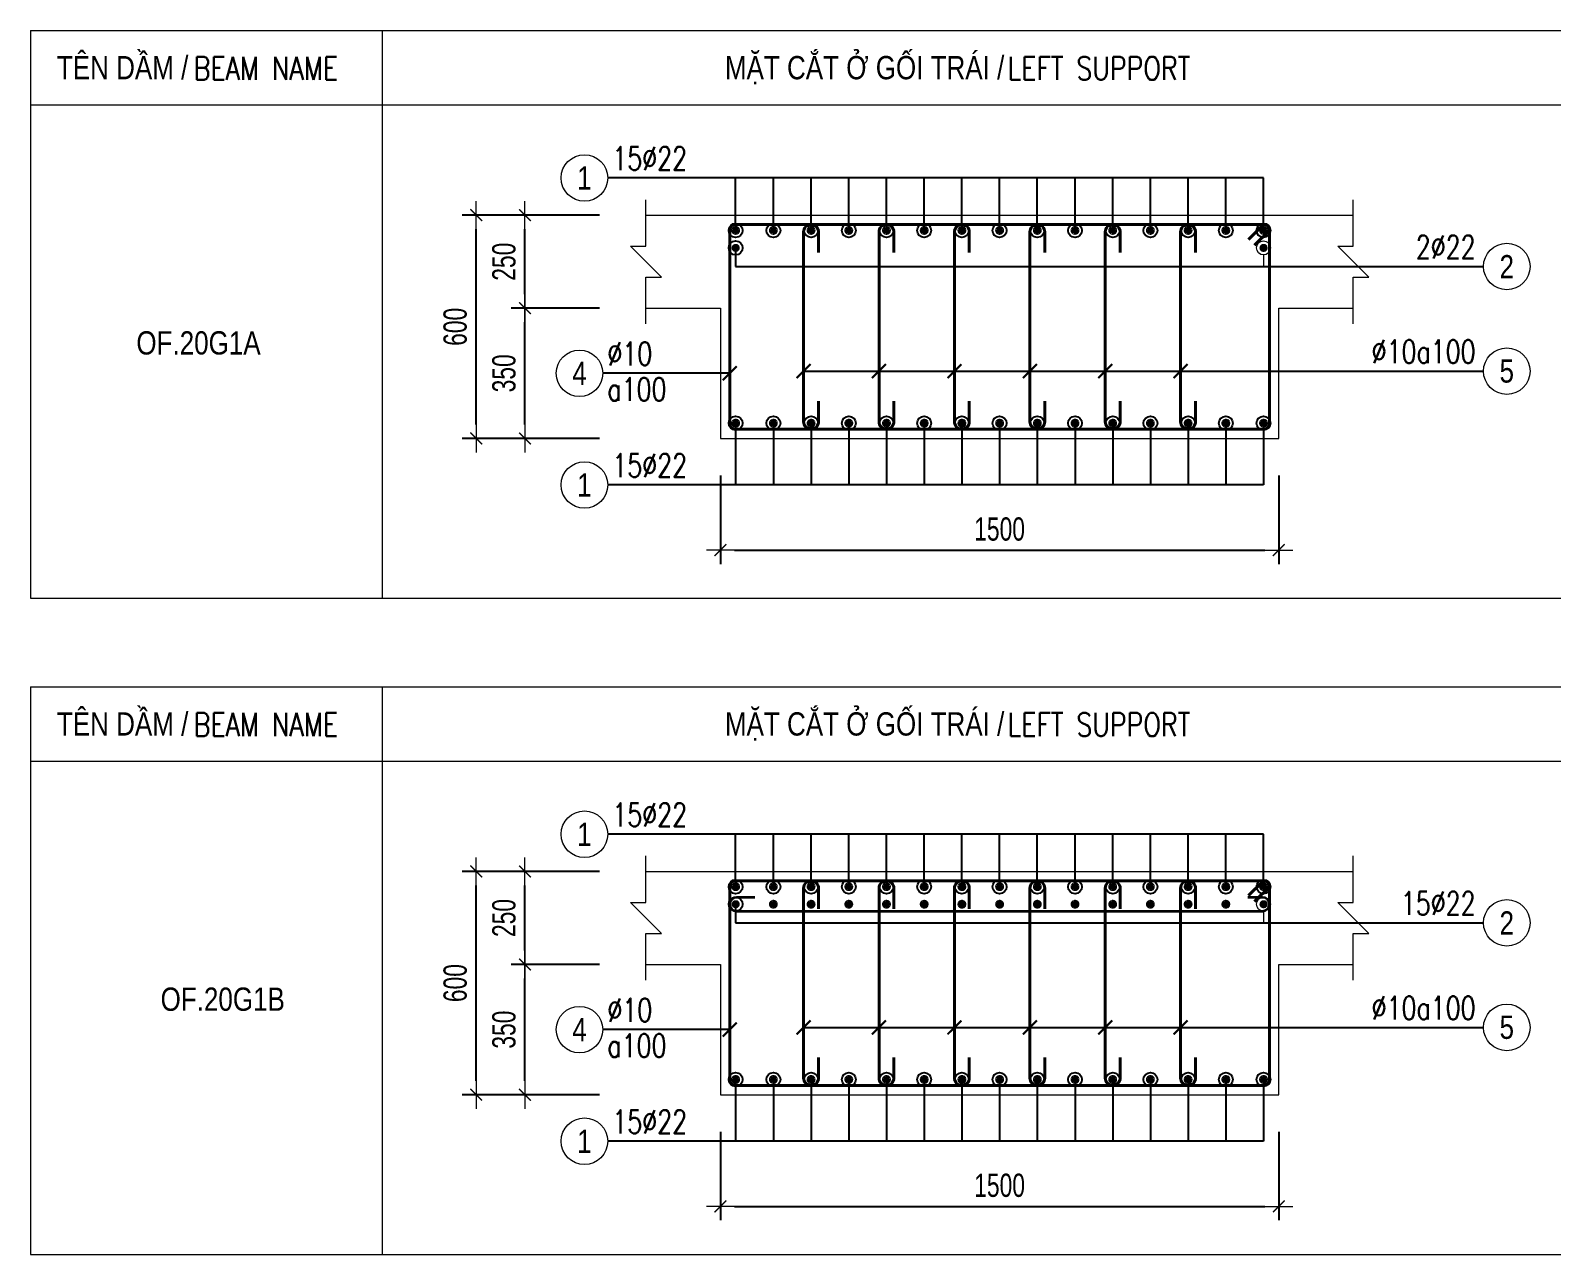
# Model space of a CAD drawing. Header units: millimetres. Extents: x 0 to 256521, y -18667 to 27271.
# Drawn here: x 222676 to 226762, y 3219 to 6509 of the extents above; entities that cross this region are included whole.
import ezdxf
from ezdxf.enums import TextEntityAlignment as Align

# ---------------------------------------------------------------- set-up
doc = ezdxf.new("R2010")
doc.units = ezdxf.units.MM
doc.layers.get('0').update_dxf_attribs({"lineweight": 20})
doc.layers.get('Defpoints').update_dxf_attribs({"color": 151, "lineweight": 9})
for name, color, linetype, lineweight in [('NDC_S_CONTINUOUS', 3, 'Continuous', 20), ('NDC_S_DIM', 1, 'Continuous', 15), ('NDC_S_REBAR', 4, 'Continuous', 35), ('NDC_S_STIRRUP', 4, 'Continuous', 40), ('NDC_S_THIN LINE', 8, 'Continuous', 9), ('NDC_S_VN TEXT', 7, 'Continuous', 20), ('NDC_Table', 3, 'Continuous', 20)]:
    doc.layers.add(name, color=color, linetype=linetype, lineweight=lineweight)
doc.styles.add('ARIAL', font='arial.ttf', dxfattribs={"width": 0.8})
doc.styles.add('NDC_DIM', font='', dxfattribs={"width": 0.75})
doc.styles.add('NDC_EN TXT', font='romans.shx', dxfattribs={"width": 0.8})
doc.styles.add('NDC_VIE TXT', font='arial.ttf', dxfattribs={"width": 0.8})
doc.styles.get('NDC_DIM').set_extended_font_data('Dotum')
doc.dimstyles.new('NDC_dim_25', dxfattribs={"dimscale": 25, "dimtxt": 2.5, "dimasz": 1.5, "dimexe": 1.5, "dimexo": 2.5, "dimgap": 1, "dimtad": 1, "dimdec": 0, "dimzin": 0, "dimdsep": 46, "dimtxsty": 'NDC_DIM', "dimblk": 'DIMMARK', "dimcen": 0.09, "dimdle": 1.2, "dimclrd": 1, "dimclre": 1, "dimclrt": 3, "dimadec": 0, "dimazin": 0, "dimtfac": 1, "dimtdec": 0, "dimtix": 1, "dimtofl": 0, "dimtmove": 0, "dimatfit": 3, "dimfxl": 8, "dimfxlon": 1, "dimtolj": 1, "dimtzin": 0, "dimarcsym": 0})

# ---------------------------------------------------------------- blocks, each defined once
blk = doc.blocks.new('DIMMARK')
at = {"layer": 'NDC_S_DIM', "color": 1}
blk.add_line((-1.5, 0), (1, 0), dxfattribs=at)
at = {"layer": 'NDC_S_DIM', "color": 2, "const_width": 0.1}
blk.add_lwpolyline([(-0.42, -0.42), (0.42, 0.42)], dxfattribs=at)
blk = doc.blocks.new('*D380')
at = {"layer": 'Defpoints', "color": 0, "transparency": 16777216}
for p in [(224529.1, 5412.2), (226029.1, 5412.2), (226029.1, 5112.2)]:
    blk.add_point(p, dxfattribs=at)
at = {"layer": 'NDC_S_DIM', "color": 1, "lineweight": -2, "transparency": 16777216}
for p, q in [((224529.1, 5312.2), (224529.1, 5074.7)), ((226029.1, 5312.2), (226029.1, 5074.7)), ((224566.6, 5112.2), (225991.6, 5112.2))]:
    blk.add_line(p, q, dxfattribs=at)
at = {"layer": 'NDC_S_DIM', "color": 1, "lineweight": -2, "transparency": 16777216, "xscale": 37.5, "yscale": 37.5, "zscale": 37.5, "rotation": 180}
blk.add_blockref('DIMMARK', (224529.1, 5112.2), dxfattribs=at)
at = {"layer": 'NDC_S_DIM', "color": 1, "lineweight": -2, "transparency": 16777216, "xscale": 37.5, "yscale": 37.5, "zscale": 37.5}
blk.add_blockref('DIMMARK', (226029.1, 5112.2), dxfattribs=at)
at = {"layer": 'NDC_S_DIM', "color": 3, "transparency": 16777216, "insert": (225279.1, 5168.4), "char_height": 62.5, "attachment_point": 5, "style": 'NDC_DIM'}
blk.add_mtext('\\A1;1500', dxfattribs=at)
blk = doc.blocks.new('*D381')
at = {"layer": 'Defpoints', "color": 0, "transparency": 16777216}
for p in [(224004.1, 5762.2), (224329.1, 5762.2), (224329.1, 5412.2)]:
    blk.add_point(p, dxfattribs=at)
at = {"layer": 'NDC_S_DIM', "color": 1, "lineweight": -2, "transparency": 16777216}
for p, q in [((224204.1, 5762.2), (223966.6, 5762.2)), ((224004.1, 5449.7), (224004.1, 5724.7)), ((224204.1, 5412.2), (223966.6, 5412.2))]:
    blk.add_line(p, q, dxfattribs=at)
at = {"layer": 'NDC_S_DIM', "color": 1, "lineweight": -2, "transparency": 16777216, "xscale": 37.5, "yscale": 37.5, "zscale": 37.5}
for p, rotation in [((224004.1, 5762.2), 90), ((224004.1, 5412.2), 270)]:
    blk.add_blockref('DIMMARK', p, dxfattribs=dict(at, rotation=rotation))
at = {"layer": 'NDC_S_DIM', "color": 3, "transparency": 16777216, "insert": (223947.8, 5587.2), "char_height": 62.5, "attachment_point": 5, "rotation": 90, "style": 'NDC_DIM'}
blk.add_mtext('\\A1;350', dxfattribs=at)
blk = doc.blocks.new('*D382')
at = {"layer": 'Defpoints', "color": 0, "transparency": 16777216}
for p in [(224004.1, 6012.2), (224329.1, 6012.2), (224329.1, 5762.2)]:
    blk.add_point(p, dxfattribs=at)
at = {"layer": 'NDC_S_DIM', "color": 1, "lineweight": -2, "transparency": 16777216}
for p, q in [((224204.1, 6012.2), (223966.6, 6012.2)), ((224004.1, 5799.7), (224004.1, 5974.7)), ((224204.1, 5762.2), (223966.6, 5762.2))]:
    blk.add_line(p, q, dxfattribs=at)
at = {"layer": 'NDC_S_DIM', "color": 1, "lineweight": -2, "transparency": 16777216, "xscale": 37.5, "yscale": 37.5, "zscale": 37.5}
for p, rotation in [((224004.1, 6012.2), 90), ((224004.1, 5762.2), 270)]:
    blk.add_blockref('DIMMARK', p, dxfattribs=dict(at, rotation=rotation))
at = {"layer": 'NDC_S_DIM', "color": 3, "transparency": 16777216, "insert": (223947.8, 5887.2), "char_height": 62.5, "attachment_point": 5, "rotation": 90, "style": 'NDC_DIM'}
blk.add_mtext('\\A1;250', dxfattribs=at)
blk = doc.blocks.new('*D383')
at = {"layer": 'Defpoints', "color": 0, "transparency": 16777216}
for p in [(223873.1, 6012.2), (224329.1, 6012.2), (224329.1, 5412.2)]:
    blk.add_point(p, dxfattribs=at)
at = {"layer": 'NDC_S_DIM', "color": 1, "lineweight": -2, "transparency": 16777216}
for p, q in [((224073.1, 6012.2), (223835.6, 6012.2)), ((223873.1, 5449.7), (223873.1, 5974.7)), ((224073.1, 5412.2), (223835.6, 5412.2))]:
    blk.add_line(p, q, dxfattribs=at)
at = {"layer": 'NDC_S_DIM', "color": 1, "lineweight": -2, "transparency": 16777216, "xscale": 37.5, "yscale": 37.5, "zscale": 37.5}
for p, rotation in [((223873.1, 6012.2), 90), ((223873.1, 5412.2), 270)]:
    blk.add_blockref('DIMMARK', p, dxfattribs=dict(at, rotation=rotation))
at = {"layer": 'NDC_S_DIM', "color": 3, "transparency": 16777216, "insert": (223816.8, 5712.2), "char_height": 62.5, "attachment_point": 5, "rotation": 90, "style": 'NDC_DIM'}
blk.add_mtext('\\A1;600', dxfattribs=at)
blk = doc.blocks.new('kata_block_THEP')
at = {"layer": 'NDC_S_REBAR', "color": 0}
for p, q in [((-0.5, 0), (0.5, 0)), ((-0.35, 0.35), (0.35, -0.35)), ((0.35, 0.35), (-0.35, -0.35)), ((0, 0.5), (0, -0.5))]:
    blk.add_line(p, q, dxfattribs=at)
at = {"layer": 'NDC_S_REBAR', "color": 0, "const_width": 0.0833}
blk.add_lwpolyline([(-0.5, 0, 1), (0.5, 0, 1), (-0.5, 0, 1)], format="xyb", dxfattribs=at)
blk = doc.blocks.new('*U212')
blk.add_circle((-2.5, 0), 2.5)
at = {"layer": 'NDC_S_VN TEXT', "color": 3, "style": 'NDC_EN TXT', "width": 0.75}
blk.add_attdef('DK1', (0.5, 0.85), '', height=2.5, dxfattribs=at)
at = {"layer": 'NDC_S_VN TEXT', "color": 7, "style": 'ARIAL', "width": 0.8}
blk.add_attdef('SH2', text='', height=2.5, dxfattribs=at).set_placement((-2.5, 0), align=Align.MIDDLE)
blk = doc.blocks.new('*U209')
blk.add_circle((2.5, 0), 2.5)
at = {"layer": 'NDC_S_VN TEXT', "color": 3, "style": 'NDC_EN TXT', "width": 0.75}
blk.add_attdef('DK2', text='', height=2.5, dxfattribs=at).set_placement((-0.85, 0.85), align=Align.RIGHT)
at = {"layer": 'NDC_S_VN TEXT', "color": 7, "style": 'ARIAL', "width": 0.8}
blk.add_attdef('SH3', text='', height=2.5, dxfattribs=at).set_placement((2.5, 0), align=Align.MIDDLE)
blk = doc.blocks.new('*U213')
blk.add_circle((-2.5, 0), 2.5)
at = {"layer": 'NDC_S_VN TEXT', "color": 3, "style": 'NDC_EN TXT', "width": 0.75}
for tag, p in [('DK1', (0.5, 0.85)), ('KC1', (0.5, -2.97))]:
    blk.add_attdef(tag, p, '', height=2.5, dxfattribs=at)
at = {"layer": 'NDC_S_VN TEXT', "color": 7, "style": 'ARIAL', "width": 0.8}
blk.add_attdef('SH2', text='', height=2.5, dxfattribs=at).set_placement((-2.5, 0), align=Align.MIDDLE)
blk = doc.blocks.new('TABLE 1')
at = {"layer": 'NDC_Table'}
for p, q in [((0, 0), (10824, 0)), ((0, 0), (0, -1526.1)), ((944.5, 0), (944.5, -1526.1)), ((0, -200), (10824, -200)), ((0, -1526.1), (10824, -1526.1))]:
    blk.add_line(p, q, dxfattribs=at)
at = {"layer": 'NDC_S_VN TEXT', "style": 'NDC_VIE TXT', "width": 0.8}
for s, p in [('TÊN DẦM /', (247.7, -100)), ('MẶT CẮT Ở GỐI TRÁI /', (2240.9, -100))]:
    blk.add_text(s, height=62.5, dxfattribs=at).set_placement(p, align=Align.MIDDLE_CENTER)
at = {"layer": 'NDC_S_VN TEXT', "color": 2, "style": 'NDC_EN TXT', "width": 0.8}
for s, p in [('BEAM NAME', (438.7, -101.8)), ('LEFT SUPPORT', (2625.5, -101.8))]:
    blk.add_text(s, height=62.5, dxfattribs=at).set_placement(p, align=Align.MIDDLE_LEFT)
blk = doc.blocks.new('*D368')
at = {"layer": 'Defpoints', "color": 0, "transparency": 16777216}
for p in [(224529.1, 3648.5), (226029.1, 3648.5), (226029.1, 3348.5)]:
    blk.add_point(p, dxfattribs=at)
at = {"layer": 'NDC_S_DIM', "color": 1, "lineweight": -2, "transparency": 16777216}
for p, q in [((224529.1, 3548.5), (224529.1, 3311)), ((226029.1, 3548.5), (226029.1, 3311)), ((224566.6, 3348.5), (225991.6, 3348.5))]:
    blk.add_line(p, q, dxfattribs=at)
at = {"layer": 'NDC_S_DIM', "color": 1, "lineweight": -2, "transparency": 16777216, "xscale": 37.5, "yscale": 37.5, "zscale": 37.5, "rotation": 180}
blk.add_blockref('DIMMARK', (224529.1, 3348.5), dxfattribs=at)
at = {"layer": 'NDC_S_DIM', "color": 1, "lineweight": -2, "transparency": 16777216, "xscale": 37.5, "yscale": 37.5, "zscale": 37.5}
blk.add_blockref('DIMMARK', (226029.1, 3348.5), dxfattribs=at)
at = {"layer": 'NDC_S_DIM', "color": 3, "transparency": 16777216, "insert": (225279.1, 3404.8), "char_height": 62.5, "attachment_point": 5, "style": 'NDC_DIM'}
blk.add_mtext('\\A1;1500', dxfattribs=at)
blk = doc.blocks.new('*D369')
at = {"layer": 'Defpoints', "color": 0, "transparency": 16777216}
for p in [(224004.1, 3998.5), (224329.1, 3998.5), (224329.1, 3648.5)]:
    blk.add_point(p, dxfattribs=at)
at = {"layer": 'NDC_S_DIM', "color": 1, "lineweight": -2, "transparency": 16777216}
for p, q in [((224204.1, 3998.5), (223966.6, 3998.5)), ((224004.1, 3686), (224004.1, 3961)), ((224204.1, 3648.5), (223966.6, 3648.5))]:
    blk.add_line(p, q, dxfattribs=at)
at = {"layer": 'NDC_S_DIM', "color": 1, "lineweight": -2, "transparency": 16777216, "xscale": 37.5, "yscale": 37.5, "zscale": 37.5}
for p, rotation in [((224004.1, 3998.5), 90), ((224004.1, 3648.5), 270)]:
    blk.add_blockref('DIMMARK', p, dxfattribs=dict(at, rotation=rotation))
at = {"layer": 'NDC_S_DIM', "color": 3, "transparency": 16777216, "insert": (223947.8, 3823.5), "char_height": 62.5, "attachment_point": 5, "rotation": 90, "style": 'NDC_DIM'}
blk.add_mtext('\\A1;350', dxfattribs=at)
blk = doc.blocks.new('*D370')
at = {"layer": 'Defpoints', "color": 0, "transparency": 16777216}
for p in [(224004.1, 4248.5), (224329.1, 4248.5), (224329.1, 3998.5)]:
    blk.add_point(p, dxfattribs=at)
at = {"layer": 'NDC_S_DIM', "color": 1, "lineweight": -2, "transparency": 16777216}
for p, q in [((224204.1, 4248.5), (223966.6, 4248.5)), ((224004.1, 4036), (224004.1, 4211)), ((224204.1, 3998.5), (223966.6, 3998.5))]:
    blk.add_line(p, q, dxfattribs=at)
at = {"layer": 'NDC_S_DIM', "color": 1, "lineweight": -2, "transparency": 16777216, "xscale": 37.5, "yscale": 37.5, "zscale": 37.5}
for p, rotation in [((224004.1, 4248.5), 90), ((224004.1, 3998.5), 270)]:
    blk.add_blockref('DIMMARK', p, dxfattribs=dict(at, rotation=rotation))
at = {"layer": 'NDC_S_DIM', "color": 3, "transparency": 16777216, "insert": (223947.8, 4123.5), "char_height": 62.5, "attachment_point": 5, "rotation": 90, "style": 'NDC_DIM'}
blk.add_mtext('\\A1;250', dxfattribs=at)
blk = doc.blocks.new('*D371')
at = {"layer": 'Defpoints', "color": 0, "transparency": 16777216}
for p in [(223873.1, 4248.5), (224329.1, 4248.5), (224329.1, 3648.5)]:
    blk.add_point(p, dxfattribs=at)
at = {"layer": 'NDC_S_DIM', "color": 1, "lineweight": -2, "transparency": 16777216}
for p, q in [((224073.1, 4248.5), (223835.6, 4248.5)), ((223873.1, 3686), (223873.1, 4211)), ((224073.1, 3648.5), (223835.6, 3648.5))]:
    blk.add_line(p, q, dxfattribs=at)
at = {"layer": 'NDC_S_DIM', "color": 1, "lineweight": -2, "transparency": 16777216, "xscale": 37.5, "yscale": 37.5, "zscale": 37.5}
for p, rotation in [((223873.1, 4248.5), 90), ((223873.1, 3648.5), 270)]:
    blk.add_blockref('DIMMARK', p, dxfattribs=dict(at, rotation=rotation))
at = {"layer": 'NDC_S_DIM', "color": 3, "transparency": 16777216, "insert": (223816.8, 3948.5), "char_height": 62.5, "attachment_point": 5, "rotation": 90, "style": 'NDC_DIM'}
blk.add_mtext('\\A1;600', dxfattribs=at)

msp = doc.modelspace()

# ---------------------------------------------------------------- linework, layer by layer
at = {"layer": 'NDC_S_CONTINUOUS'}
for p, q in [((224329.1, 6012.2), (226229.1, 6012.2)), ((224329.1, 4248.5), (226229.1, 4248.5))]:
    msp.add_line(p, q, dxfattribs=at)
for points in [[(224329.1, 5762.2), (224529.1, 5762.2), (224529.1, 5412.2), (226029.1, 5412.2), (226029.1, 5762.2), (226229.1, 5762.2)], [(224329.1, 3998.5), (224529.1, 3998.5), (224529.1, 3648.5), (226029.1, 3648.5), (226029.1, 3998.5), (226229.1, 3998.5)]]:
    msp.add_lwpolyline(points, dxfattribs=at)
at = {"layer": 'NDC_S_DIM'}
for points in [[(224329.1, 5720.5), (224329.1, 5845.5), (224370.8, 5845.5), (224287.4, 5928.8), (224329.1, 5928.8), (224329.1, 6053.8)], [(226229.1, 5720.5), (226229.1, 5845.5), (226270.8, 5845.5), (226187.4, 5928.8), (226229.1, 5928.8), (226229.1, 6053.8)], [(224329.1, 3956.8), (224329.1, 4081.8), (224370.8, 4081.8), (224287.4, 4165.2), (224329.1, 4165.2), (224329.1, 4290.2)], [(226229.1, 3956.8), (226229.1, 4081.8), (226270.8, 4081.8), (226187.4, 4165.2), (226229.1, 4165.2), (226229.1, 4290.2)]]:
    msp.add_lwpolyline(points, dxfattribs=at)
at = {"layer": 'NDC_S_REBAR'}
msp.add_lwpolyline([(224621.4, 4178.9), (224572.5, 4178.9, 1), (224572.5, 4142.1), (225985.7, 4142.1, 1), (225985.7, 4178.9), (225946.4, 4178.9, -0.414214)], format="xyb", dxfattribs=at)
at = {"layer": 'NDC_S_STIRRUP'}
for points in [[(225948.1, 5947.2), (225988.1, 5987.2, -0.414214), (226004.1, 5971.2), (226004.1, 5453.2, -0.414214), (225988.1, 5437.2), (224570.1, 5437.2, -0.414214), (224554.1, 5453.2), (224554.1, 5971.2, -0.414214), (224570.1, 5987.2), (225988.1, 5987.2, -0.414214), (226004.1, 5971.2), (225964.1, 5931.2)], [(224792.7, 5912.2), (224792.7, 5967.2, 1), (224752.7, 5967.2), (224752.7, 5457.2, 1), (224792.7, 5457.2), (224792.7, 5512.2)], [(224995.2, 5912.2), (224995.2, 5967.2, 1), (224955.2, 5967.2), (224955.2, 5457.2, 1), (224995.2, 5457.2), (224995.2, 5512.2)], [(225197.8, 5912.2), (225197.8, 5967.2, 1), (225157.8, 5967.2), (225157.8, 5457.2, 1), (225197.8, 5457.2), (225197.8, 5512.2)], [(225400.4, 5912.2), (225400.4, 5967.2, 1), (225360.4, 5967.2), (225360.4, 5457.2, 1), (225400.4, 5457.2), (225400.4, 5512.2)], [(225603, 5912.2), (225603, 5967.2, 1), (225563, 5967.2), (225563, 5457.2, 1), (225603, 5457.2), (225603, 5512.2)], [(225805.5, 5912.2), (225805.5, 5967.2, 1), (225765.5, 5967.2), (225765.5, 5457.2, 1), (225805.5, 5457.2), (225805.5, 5512.2)], [(225948.1, 4183.5), (225988.1, 4223.5, -0.414214), (226004.1, 4207.5), (226004.1, 3689.5, -0.414214), (225988.1, 3673.5), (224570.1, 3673.5, -0.414214), (224554.1, 3689.5), (224554.1, 4207.5, -0.414214), (224570.1, 4223.5), (225988.1, 4223.5, -0.414214), (226004.1, 4207.5), (225964.1, 4167.5)], [(224792.7, 4148.5), (224792.7, 4203.5, 1), (224752.7, 4203.5), (224752.7, 3693.5, 1), (224792.7, 3693.5), (224792.7, 3748.5)], [(224995.2, 4148.5), (224995.2, 4203.5, 1), (224955.2, 4203.5), (224955.2, 3693.5, 1), (224995.2, 3693.5), (224995.2, 3748.5)], [(225197.8, 4148.5), (225197.8, 4203.5, 1), (225157.8, 4203.5), (225157.8, 3693.5, 1), (225197.8, 3693.5), (225197.8, 3748.5)], [(225400.4, 4148.5), (225400.4, 4203.5, 1), (225360.4, 4203.5), (225360.4, 3693.5, 1), (225400.4, 3693.5), (225400.4, 3748.5)], [(225603, 4148.5), (225603, 4203.5, 1), (225563, 4203.5), (225563, 3693.5, 1), (225603, 3693.5), (225603, 3748.5)], [(225805.5, 4148.5), (225805.5, 4203.5, 1), (225765.5, 4203.5), (225765.5, 3693.5, 1), (225805.5, 3693.5), (225805.5, 3748.5)]]:
    msp.add_lwpolyline(points, format="xyb", dxfattribs=at)
at = {"layer": 'NDC_S_THIN LINE'}
for p, q in [((224570.1, 5905.4), (224570.1, 5874.2)), ((225988.1, 5905.4), (225988.1, 5874.2)), ((224570.1, 4141.8), (224570.1, 4110.5)), ((225988.1, 4141.8), (225988.1, 4110.5))]:
    msp.add_line(p, q, dxfattribs=at)
for centre in [(224570.1, 5924.2), (224570.1, 5924.2), (225988.1, 5924.2), (224570.1, 4160.5), (224570.1, 4160.5), (225988.1, 4160.5)]:
    msp.add_circle(centre, 18.8, dxfattribs=at)

# ---------------------------------------------------------------- block references
at = {"layer": 'NDC_S_REBAR'}
for p, xscale, yscale, zscale in [((224570.1, 5971.2), 22, 22, 22), ((224671.4, 5971.2), 22, 22, 22), ((224772.7, 5971.2), 22, 22, 22), ((224874, 5971.2), 22, 22, 22), ((224975.2, 5971.2), 22, 22, 22), ((225076.5, 5971.2), 22, 22, 22), ((225177.8, 5971.2), 22, 22, 22), ((225279.1, 5971.2), 22, 22, 22), ((225380.4, 5971.2), 22, 22, 22), ((225481.7, 5971.2), 22, 22, 22), ((225583, 5971.2), 22, 22, 22), ((225684.2, 5971.2), 22, 22, 22), ((225785.5, 5971.2), 22, 22, 22), ((225886.8, 5971.2), 22, 22, 22), ((225988.1, 5971.2), 22, 22, 22), ((224570.1, 5924.2), 20, 20, 20), ((225988.1, 5924.2), 20, 20, 20), ((224570.1, 5453.2), 22, 22, 22), ((224671.4, 5453.2), 22, 22, 22), ((224772.7, 5453.2), 22, 22, 22), ((224874, 5453.2), 22, 22, 22), ((224975.2, 5453.2), 22, 22, 22), ((225076.5, 5453.2), 22, 22, 22), ((225177.8, 5453.2), 22, 22, 22), ((225279.1, 5453.2), 22, 22, 22), ((225380.4, 5453.2), 22, 22, 22), ((225481.7, 5453.2), 22, 22, 22), ((225583, 5453.2), 22, 22, 22), ((225684.2, 5453.2), 22, 22, 22), ((225785.5, 5453.2), 22, 22, 22), ((225886.8, 5453.2), 22, 22, 22), ((225988.1, 5453.2), 22, 22, 22), ((224570.1, 4207.5), 22, 22, 22), ((224671.4, 4207.5), 22, 22, 22), ((224772.7, 4207.5), 22, 22, 22), ((224874, 4207.5), 22, 22, 22), ((224975.2, 4207.5), 22, 22, 22), ((225076.5, 4207.5), 22, 22, 22), ((225177.8, 4207.5), 22, 22, 22), ((225279.1, 4207.5), 22, 22, 22), ((225380.4, 4207.5), 22, 22, 22), ((225481.7, 4207.5), 22, 22, 22), ((225583, 4207.5), 22, 22, 22), ((225684.2, 4207.5), 22, 22, 22), ((225785.5, 4207.5), 22, 22, 22), ((225886.8, 4207.5), 22, 22, 22), ((225988.1, 4207.5), 22, 22, 22), ((224570.1, 4160.5), 20, 20, 20), ((224671.4, 4160.5), 22, 22, 22), ((224772.7, 4160.5), 22, 22, 22), ((224874, 4160.5), 22, 22, 22), ((224975.2, 4160.5), 22, 22, 22), ((225076.5, 4160.5), 22, 22, 22), ((225177.8, 4160.5), 22, 22, 22), ((225279.1, 4160.5), 22, 22, 22), ((225380.4, 4160.5), 22, 22, 22), ((225481.7, 4160.5), 22, 22, 22), ((225583, 4160.5), 22, 22, 22), ((225684.2, 4160.5), 22, 22, 22), ((225785.5, 4160.5), 22, 22, 22), ((225886.8, 4160.5), 22, 22, 22), ((225988.1, 4160.5), 20, 20, 20), ((224570.1, 3689.5), 22, 22, 22), ((224671.4, 3689.5), 22, 22, 22), ((224772.7, 3689.5), 22, 22, 22), ((224874, 3689.5), 22, 22, 22), ((224975.2, 3689.5), 22, 22, 22), ((225076.5, 3689.5), 22, 22, 22), ((225177.8, 3689.5), 22, 22, 22), ((225279.1, 3689.5), 22, 22, 22), ((225380.4, 3689.5), 22, 22, 22), ((225481.7, 3689.5), 22, 22, 22), ((225583, 3689.5), 22, 22, 22), ((225684.2, 3689.5), 22, 22, 22), ((225785.5, 3689.5), 22, 22, 22), ((225886.8, 3689.5), 22, 22, 22), ((225988.1, 3689.5), 22, 22, 22)]:
    msp.add_blockref('kata_block_THEP', p, dxfattribs=dict(at, xscale=xscale, yscale=yscale, zscale=zscale))
at = {"layer": 'NDC_S_THIN LINE'}
for p in [(222675.6, 6508.7), (222675.6, 4745)]:
    msp.add_blockref('TABLE 1', p, dxfattribs=at)
at = {"layer": 'NDC_S_THIN LINE', "xscale": 25, "yscale": 25, "zscale": 25}
for name, p, values in [('*U212', (224226.3, 6112.2), {'SH2': '1', 'DK1': '15%%c22'}), ('*U209', (226579.1, 5874.2), {'SH3': '2', 'DK2': '2%%c22'}), ('*U213', (224213.1, 5587.2), {'SH2': '4', 'DK1': '%%c10', 'KC1': 'a100'}), ('*U209', (226579.1, 5593.1), {'SH3': '5', 'DK2': '%%c10a100'}), ('*U212', (224226.3, 5287.2), {'SH2': '1', 'DK1': '15%%c22'}), ('*U212', (224226.3, 4348.5), {'SH2': '1', 'DK1': '15%%c22'}), ('*U209', (226579.1, 4110.5), {'SH3': '2', 'DK2': '15%%c22'}), ('*U213', (224213.1, 3823.5), {'SH2': '4', 'DK1': '%%c10', 'KC1': 'a100'}), ('*U209', (226579.1, 3829.4), {'SH3': '5', 'DK2': '%%c10a100'}), ('*U212', (224226.3, 3523.5), {'SH2': '1', 'DK1': '15%%c22'})]:
    msp.add_blockref(name, p, dxfattribs=at).add_auto_attribs(values)

# ---------------------------------------------------------------- texts
at = {"layer": 'NDC_S_VN TEXT', "style": 'NDC_VIE TXT', "width": 0.8}
for s, p in [('OF.20G1A', (222960.2, 5669)), ('OF.20G1B', (223025.3, 3905.3))]:
    msp.add_text(s, height=62.5, dxfattribs=at).set_placement(p, align=Align.MIDDLE_LEFT)

# ---------------------------------------------------------------- dimensions: what is measured, and where the dimension line sits
at = {"layer": 'NDC_S_DIM'}
for base, p1, p2, picture, middle in [((223873.1, 6012.2), (224329.1, 5412.2), (224329.1, 6012.2), '*D383', (223816.8, 5712.2)), ((224004.1, 6012.2), (224329.1, 5762.2), (224329.1, 6012.2), '*D382', (223947.8, 5887.2)), ((224004.1, 5762.2), (224329.1, 5412.2), (224329.1, 5762.2), '*D381', (223947.8, 5587.2)), ((223873.1, 4248.5), (224329.1, 3648.5), (224329.1, 4248.5), '*D371', (223816.8, 3948.5)), ((224004.1, 4248.5), (224329.1, 3998.5), (224329.1, 4248.5), '*D370', (223947.8, 4123.5)), ((224004.1, 3998.5), (224329.1, 3648.5), (224329.1, 3998.5), '*D369', (223947.8, 3823.5))]:
    dim = msp.add_linear_dim(base=base, p1=p1, p2=p2, angle=270, dimstyle='NDC_dim_25', dxfattribs=at)
    dim.commit()
    dim.dimension.update_dxf_attribs({"geometry": picture, "text_midpoint": middle})
for base, p1, p2, picture, middle in [((226029.1, 5112.2), (224529.1, 5412.2), (226029.1, 5412.2), '*D380', (225279.1, 5168.4)), ((226029.1, 3348.5), (224529.1, 3648.5), (226029.1, 3648.5), '*D368', (225279.1, 3404.8))]:
    dim = msp.add_linear_dim(base=base, p1=p1, p2=p2, dimstyle='NDC_dim_25', dxfattribs=at)
    dim.commit()
    dim.dimension.update_dxf_attribs({"geometry": picture, "text_midpoint": middle})

# ---------------------------------------------------------------- leaders
at = {"layer": 'NDC_S_THIN LINE'}
for points, override in [([(224570.1, 5971.2), (224570.1, 6112.2), (224226.3, 6112.2)], {"dimldrblk": 'DotBlank'}), ([(224671.4, 5971.2), (224671.4, 6112.2), (224226.3, 6112.2)], {"dimldrblk": 'DotBlank'}), ([(224772.7, 5971.2), (224772.7, 6112.2), (224226.3, 6112.2)], {"dimldrblk": 'DotBlank'}), ([(224874, 5971.2), (224874, 6112.2), (224226.3, 6112.2)], {"dimldrblk": 'DotBlank'}), ([(224975.2, 5971.2), (224975.2, 6112.2), (224226.3, 6112.2)], {"dimldrblk": 'DotBlank'}), ([(225076.5, 5971.2), (225076.5, 6112.2), (224226.3, 6112.2)], {"dimldrblk": 'DotBlank'}), ([(225177.8, 5971.2), (225177.8, 6112.2), (224226.3, 6112.2)], {"dimldrblk": 'DotBlank'}), ([(225279.1, 5971.2), (225279.1, 6112.2), (224226.3, 6112.2)], {"dimldrblk": 'DotBlank'}), ([(225380.4, 5971.2), (225380.4, 6112.2), (224226.3, 6112.2)], {"dimldrblk": 'DotBlank'}), ([(225481.7, 5971.2), (225481.7, 6112.2), (224226.3, 6112.2)], {"dimldrblk": 'DotBlank'}), ([(225583, 5971.2), (225583, 6112.2), (224226.3, 6112.2)], {"dimldrblk": 'DotBlank'}), ([(225684.2, 5971.2), (225684.2, 6112.2), (224226.3, 6112.2)], {"dimldrblk": 'DotBlank'}), ([(225785.5, 5971.2), (225785.5, 6112.2), (224226.3, 6112.2)], {"dimldrblk": 'DotBlank'}), ([(225886.8, 5971.2), (225886.8, 6112.2), (224226.3, 6112.2)], {"dimldrblk": 'DotBlank'}), ([(225988.1, 5971.2), (225988.1, 6112.2), (224226.3, 6112.2)], {"dimldrblk": 'DotBlank'}), ([(224570.1, 5924.2), (224570.1, 5874.2), (226579.1, 5874.2)], {"dimldrblk": 'DotBlank'}), ([(224554.1, 5587.2), (224213.1, 5587.2)], {"dimldrblk": 'ArchTick'}), ([(224752.7, 5593.1), (226579.1, 5593.1)], {"dimldrblk": 'ArchTick'}), ([(224955.2, 5593.1), (226579.1, 5593.1)], {"dimldrblk": 'ArchTick'}), ([(225157.8, 5593.1), (226579.1, 5593.1)], {"dimldrblk": 'ArchTick'}), ([(225360.4, 5593.1), (226579.1, 5593.1)], {"dimldrblk": 'ArchTick'}), ([(225563, 5593.1), (226579.1, 5593.1)], {"dimldrblk": 'ArchTick'}), ([(225765.5, 5593.1), (226579.1, 5593.1)], {"dimldrblk": 'ArchTick'}), ([(224570.1, 5453.2), (224570.1, 5287.2), (224226.3, 5287.2)], {"dimldrblk": 'DotBlank'}), ([(224671.4, 5453.2), (224671.4, 5287.2), (224226.3, 5287.2)], {"dimldrblk": 'DotBlank'}), ([(224772.7, 5453.2), (224772.7, 5287.2), (224226.3, 5287.2)], {"dimldrblk": 'DotBlank'}), ([(224874, 5453.2), (224874, 5287.2), (224226.3, 5287.2)], {"dimldrblk": 'DotBlank'}), ([(224975.2, 5453.2), (224975.2, 5287.2), (224226.3, 5287.2)], {"dimldrblk": 'DotBlank'}), ([(225076.5, 5453.2), (225076.5, 5287.2), (224226.3, 5287.2)], {"dimldrblk": 'DotBlank'}), ([(225177.8, 5453.2), (225177.8, 5287.2), (224226.3, 5287.2)], {"dimldrblk": 'DotBlank'}), ([(225279.1, 5453.2), (225279.1, 5287.2), (224226.3, 5287.2)], {"dimldrblk": 'DotBlank'}), ([(225380.4, 5453.2), (225380.4, 5287.2), (224226.3, 5287.2)], {"dimldrblk": 'DotBlank'}), ([(225481.7, 5453.2), (225481.7, 5287.2), (224226.3, 5287.2)], {"dimldrblk": 'DotBlank'}), ([(225583, 5453.2), (225583, 5287.2), (224226.3, 5287.2)], {"dimldrblk": 'DotBlank'}), ([(225684.2, 5453.2), (225684.2, 5287.2), (224226.3, 5287.2)], {"dimldrblk": 'DotBlank'}), ([(225785.5, 5453.2), (225785.5, 5287.2), (224226.3, 5287.2)], {"dimldrblk": 'DotBlank'}), ([(225886.8, 5453.2), (225886.8, 5287.2), (224226.3, 5287.2)], {"dimldrblk": 'DotBlank'}), ([(225988.1, 5453.2), (225988.1, 5287.2), (224226.3, 5287.2)], {"dimldrblk": 'DotBlank'}), ([(224570.1, 4207.5), (224570.1, 4348.5), (224226.3, 4348.5)], {"dimldrblk": 'DotBlank'}), ([(224671.4, 4207.5), (224671.4, 4348.5), (224226.3, 4348.5)], {"dimldrblk": 'DotBlank'}), ([(224772.7, 4207.5), (224772.7, 4348.5), (224226.3, 4348.5)], {"dimldrblk": 'DotBlank'}), ([(224874, 4207.5), (224874, 4348.5), (224226.3, 4348.5)], {"dimldrblk": 'DotBlank'}), ([(224975.2, 4207.5), (224975.2, 4348.5), (224226.3, 4348.5)], {"dimldrblk": 'DotBlank'}), ([(225076.5, 4207.5), (225076.5, 4348.5), (224226.3, 4348.5)], {"dimldrblk": 'DotBlank'}), ([(225177.8, 4207.5), (225177.8, 4348.5), (224226.3, 4348.5)], {"dimldrblk": 'DotBlank'}), ([(225279.1, 4207.5), (225279.1, 4348.5), (224226.3, 4348.5)], {"dimldrblk": 'DotBlank'}), ([(225380.4, 4207.5), (225380.4, 4348.5), (224226.3, 4348.5)], {"dimldrblk": 'DotBlank'}), ([(225481.7, 4207.5), (225481.7, 4348.5), (224226.3, 4348.5)], {"dimldrblk": 'DotBlank'}), ([(225583, 4207.5), (225583, 4348.5), (224226.3, 4348.5)], {"dimldrblk": 'DotBlank'}), ([(225684.2, 4207.5), (225684.2, 4348.5), (224226.3, 4348.5)], {"dimldrblk": 'DotBlank'}), ([(225785.5, 4207.5), (225785.5, 4348.5), (224226.3, 4348.5)], {"dimldrblk": 'DotBlank'}), ([(225886.8, 4207.5), (225886.8, 4348.5), (224226.3, 4348.5)], {"dimldrblk": 'DotBlank'}), ([(225988.1, 4207.5), (225988.1, 4348.5), (224226.3, 4348.5)], {"dimldrblk": 'DotBlank'}), ([(224570.1, 4160.5), (224570.1, 4110.5), (226579.1, 4110.5)], {"dimldrblk": 'DotBlank'}), ([(224554.1, 3823.5), (224213.1, 3823.5)], {"dimldrblk": 'ArchTick'}), ([(224752.7, 3829.4), (226579.1, 3829.4)], {"dimldrblk": 'ArchTick'}), ([(224955.2, 3829.4), (226579.1, 3829.4)], {"dimldrblk": 'ArchTick'}), ([(225157.8, 3829.4), (226579.1, 3829.4)], {"dimldrblk": 'ArchTick'}), ([(225360.4, 3829.4), (226579.1, 3829.4)], {"dimldrblk": 'ArchTick'}), ([(225563, 3829.4), (226579.1, 3829.4)], {"dimldrblk": 'ArchTick'}), ([(225765.5, 3829.4), (226579.1, 3829.4)], {"dimldrblk": 'ArchTick'}), ([(224570.1, 3689.5), (224570.1, 3523.5), (224226.3, 3523.5)], {"dimldrblk": 'DotBlank'}), ([(224671.4, 3689.5), (224671.4, 3523.5), (224226.3, 3523.5)], {"dimldrblk": 'DotBlank'}), ([(224772.7, 3689.5), (224772.7, 3523.5), (224226.3, 3523.5)], {"dimldrblk": 'DotBlank'}), ([(224874, 3689.5), (224874, 3523.5), (224226.3, 3523.5)], {"dimldrblk": 'DotBlank'}), ([(224975.2, 3689.5), (224975.2, 3523.5), (224226.3, 3523.5)], {"dimldrblk": 'DotBlank'}), ([(225076.5, 3689.5), (225076.5, 3523.5), (224226.3, 3523.5)], {"dimldrblk": 'DotBlank'}), ([(225177.8, 3689.5), (225177.8, 3523.5), (224226.3, 3523.5)], {"dimldrblk": 'DotBlank'}), ([(225279.1, 3689.5), (225279.1, 3523.5), (224226.3, 3523.5)], {"dimldrblk": 'DotBlank'}), ([(225380.4, 3689.5), (225380.4, 3523.5), (224226.3, 3523.5)], {"dimldrblk": 'DotBlank'}), ([(225481.7, 3689.5), (225481.7, 3523.5), (224226.3, 3523.5)], {"dimldrblk": 'DotBlank'}), ([(225583, 3689.5), (225583, 3523.5), (224226.3, 3523.5)], {"dimldrblk": 'DotBlank'}), ([(225684.2, 3689.5), (225684.2, 3523.5), (224226.3, 3523.5)], {"dimldrblk": 'DotBlank'}), ([(225785.5, 3689.5), (225785.5, 3523.5), (224226.3, 3523.5)], {"dimldrblk": 'DotBlank'}), ([(225886.8, 3689.5), (225886.8, 3523.5), (224226.3, 3523.5)], {"dimldrblk": 'DotBlank'}), ([(225988.1, 3689.5), (225988.1, 3523.5), (224226.3, 3523.5)], {"dimldrblk": 'DotBlank'})]:
    msp.add_leader(points, dimstyle='NDC_dim_25', override=override, dxfattribs=at)

doc.saveas('drawing.dxf')
